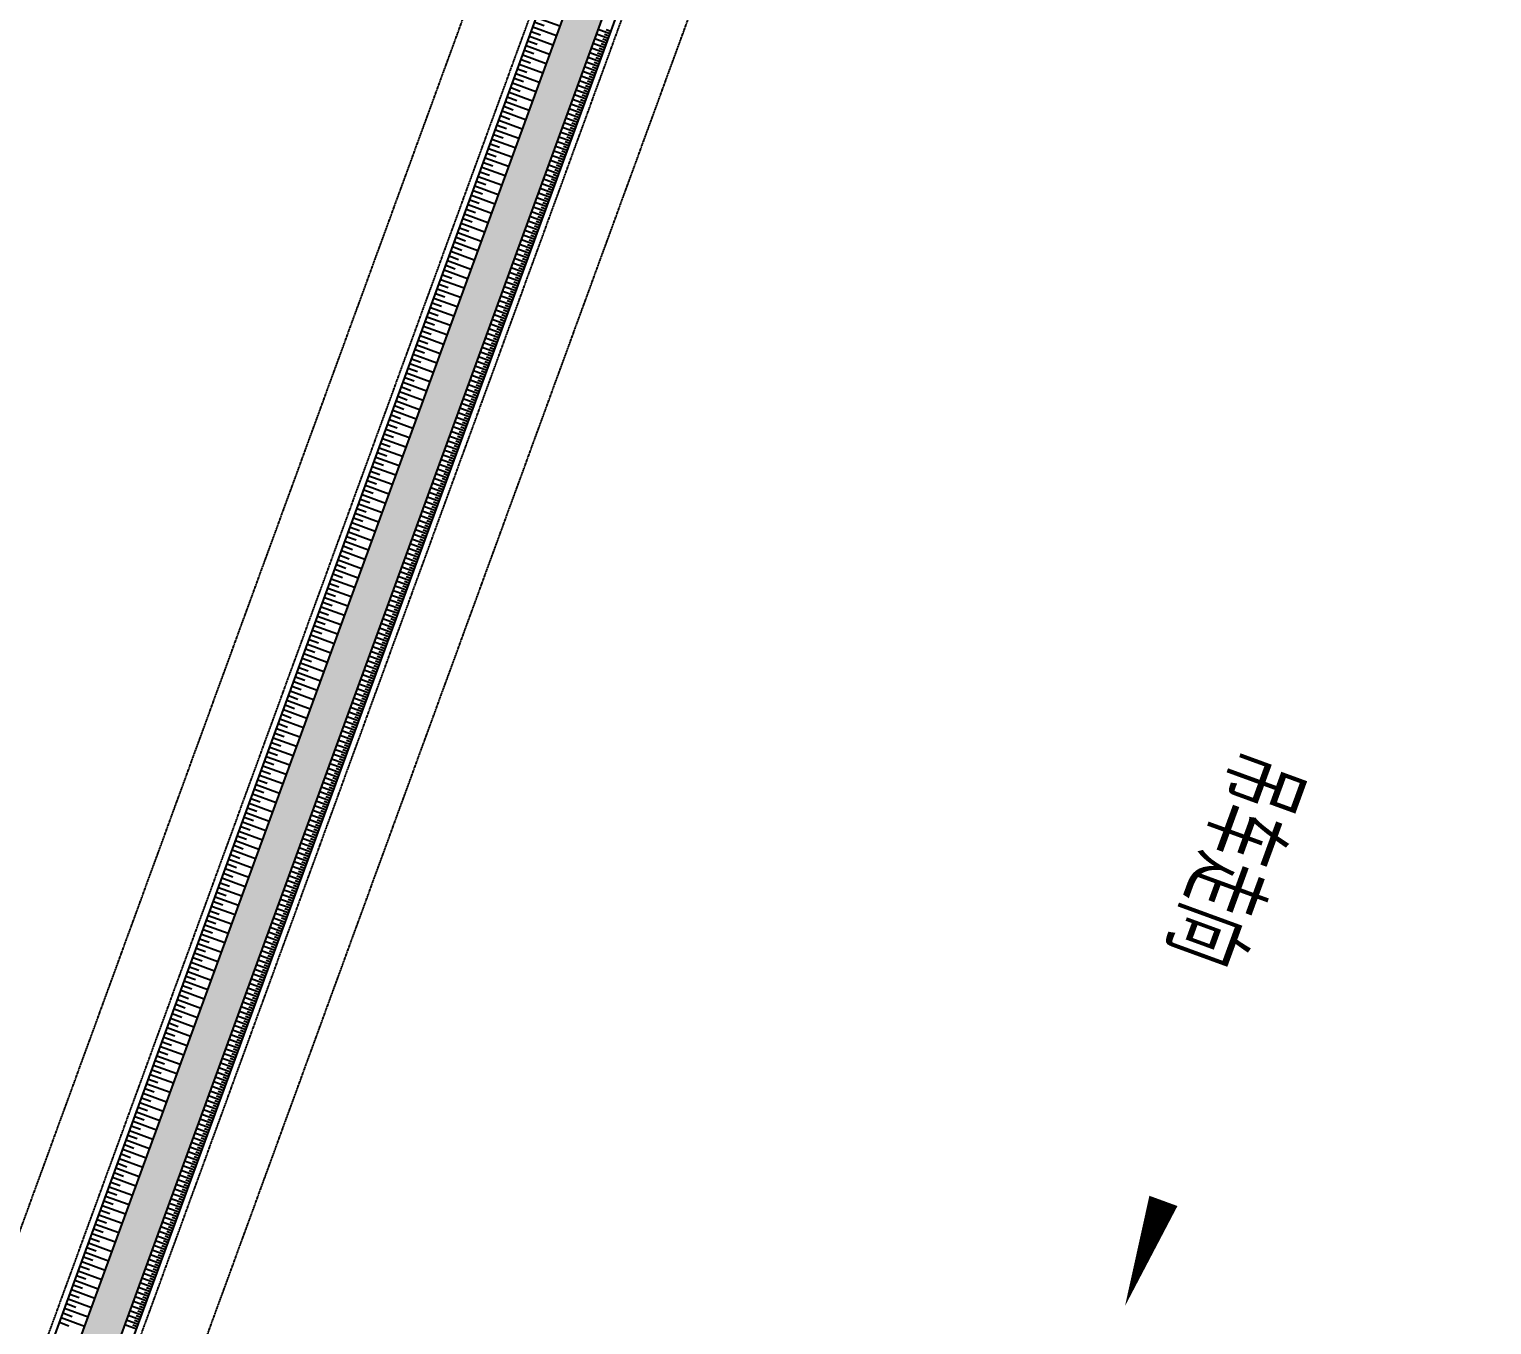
# Model space of a CAD drawing. Extents: x -111898 to 889894, y -2 to 1194865.
# Drawn here: x 677145 to 688891, y 961128 to 971536 of the extents above; entities that cross this region are included whole.
import ezdxf

# ---------------------------------------------------------------- set-up
doc = ezdxf.new("R2010")
doc.units = 0
doc.header["$LTSCALE"] = 10
doc.header["$MEASUREMENT"] = 0
doc.linetypes.add('10平面$0$DASH', pattern=[0.35, 0.25, -0.1])
doc.layers.get('Defpoints').update_dxf_attribs({"color": 210})
for name, color, linetype in [('0-WALL', 252, 'Continuous'), ('10平面$0$99平面图例外参$0$A-HATCH-2', 251, 'Continuous'), ('10平面$0$A-LIN-V', 9, 'Continuous'), ('10平面$0$AS-WALL', 40, 'Continuous'), ('10平面$0$PUB_HATCH', 8, 'Continuous'), ('WALL', 252, 'Continuous')]:
    doc.layers.add(name, color=color, linetype=linetype)
doc.styles.add('10平面$0$A-STANDARD', font='SIMPLEX', dxfattribs={"bigfont": 'GBCBIG'})

# ---------------------------------------------------------------- blocks, each defined once
blk = doc.blocks.new('10平面$0$99平面图例外参$0$$LinePat$填挖边坡')
at = {"color": 0}
for p, q in [((0, 0), (0, -1500)), ((300, 0), (300, -600))]:
    blk.add_line(p, q, dxfattribs=at)
at = {"layer": 'Defpoints', "color": 0}
blk.add_point((600, 0), dxfattribs=at)

msp = doc.modelspace()

# ---------------------------------------------------------------- hatches: boundary and pattern name
at = {"layer": '0-WALL'}
h = msp.add_hatch(dxfattribs=at)
h.set_pattern_fill('草坪或沼泽', color=8, scale=400, angle=-0.200257)
h.set_pattern_definition([(359.79974, (-824318.4, 704905.5), (1605.5824, 1594.398), [240, -48, 64, -48, 240, -960]), (359.79974, (-824398.3, 704953.8), (1605.5824, 1594.398), [160, -120, 240, -120, 160, -800]), (359.79974, (-823836, 705591.9), (1605.5824, 1594.398), [200, -80, 200, -1120]), (359.79974, (-824634.9, 705914.7), (1605.5824, 1594.398), [80, -160, 80, -1280]), (89.79974, (-824474.9, 705914.1), (-1594.398, 1605.5824), [144, -1456]), (89.79974, (-823998.3, 704952.4), (-1594.398, 1605.5824), [160, -1440]), (89.79974, (-823596, 705591), (-1594.398, 1605.5824), [160, -1440]), (44.79974, (-823790.3, 704935.7), (5.5922, 1599.9902), [160, -2102.7417]), (134.79974, (-824206.3, 704937.2), (-1599.9902, 5.5922), [160, -2102.7417]), (63.23469, (-823838.3, 704943.9), (5.5922, 1599.99023), [160, -3417.7088]), (75.7635, (-823918.27, 704952.15), (5.59221, 1599.99023), [160, -6436.969]), (75.7635, (-823516.03, 705590.75), (5.59221, 1599.99023), [128, -6468.969]), (75.7635, (-824442.9, 705914), (5.59221, 1599.99023), [112, -6484.969]), (103.835987, (-824078.27, 704952.7), (5.59221, 1599.99023), [160, -6436.969]), (103.835987, (-823676.03, 705591.3), (5.59221, 1599.99023), [128, -6468.969]), (103.835987, (-824506.9, 705914.2), (5.59221, 1599.99023), [112, -6484.969]), (116.364795, (-824158.3, 704945), (5.5922, 1599.99023), [160, -3417.7069])])
edge = h.paths.add_edge_path()
edge.add_line((741503.08, 933538.38), (741712.87, 934018.57))
edge.add_line((741712.87, 934018.57), (745060.96, 941812.89))
edge.add_line((745060.96, 941812.89), (766890.86, 1001849.76))
edge.add_line((766890.86, 1001849.76), (760346.98, 1016169.02))
edge.add_line((760346.98, 1016169.02), (737579.78, 1026362.54))
edge.add_line((737579.78, 1026362.54), (720756.11, 1037729.77))
edge.add_line((720756.11, 1037729.77), (653654.65, 1067773.01))
edge.add_line((653654.65, 1067773.01), (467795.25, 820503.81))
edge.add_line((467795.25, 820503.81), (468143.58, 820404.89))
edge.add_line((468143.58, 820404.89), (647181.92, 1058601.18))
edge.add_line((647181.92, 1058601.18), (648464.56, 1058132.56))
edge.add_line((648464.56, 1058132.56), (650350.23, 1063296.8))
edge.add_line((650350.23, 1063296.8), (720796.15, 1037558.69))
edge.add_line((720796.15, 1037558.69), (718909.6, 1032395.07))
edge.add_line((718909.6, 1032395.07), (725484.49, 1029992.9))
edge.add_line((725484.49, 1029992.9), (726513.26, 1032808.65))
edge.add_line((726513.26, 1032808.65), (729331.07, 1031779.14))
edge.add_line((729331.07, 1031779.14), (728302.36, 1028963.46))
edge.add_line((728302.36, 1028963.46), (747084.56, 1022101.19))
edge.add_line((747084.56, 1022101.19), (755217.14, 1018452.95))
edge.add_arc((743028.5, 1006160.87), 17310.64, -14.619994, 45.242091, ccw=False)
edge.add_line((759778.64, 1001791.54), (760685.99, 1001458.08))
edge.add_line((760685.99, 1001458.08), (765094.65, 999847.31))
edge.add_line((765094.65, 999847.31), (740941.69, 933744.02))
edge.add_line((740941.69, 933744.02), (741503.08, 933538.38))
at = {"layer": '10平面$0$PUB_HATCH'}
h = msp.add_hatch(dxfattribs=at)
h.set_pattern_fill('石膏板', color=256, scale=30, angle=-20.070289, style=0)
h.set_pattern_definition([(24.929711, (581260.3, 187846.72), (-44.707476, 96.183378), [24, -82.06602]), (114.929711, (581417.13, 187789.42), (-96.183378, -44.707476), [24, -82.06602])])
h.paths.add_polyline_path([(684604.71, 980316.67), (672263.68, 946538.94), (672545.46, 946435.99), (684886.49, 980213.71)])

# ---------------------------------------------------------------- linework, layer by layer
at = {"layer": '10平面$0$A-LIN-V', "color": 8}
for p, q in [((672075.82, 946607.58), (684348.22, 980197.45)), ((672639.38, 946401.67), (684980.42, 980179.4))]:
    msp.add_line(p, q, dxfattribs=at)
at = {"layer": '10平面$0$AS-WALL', "color": 8}
for p, q in [((684604.71, 980316.67), (672263.68, 946538.94)), ((672545.46, 946435.99), (684886.49, 980213.71))]:
    msp.add_line(p, q, dxfattribs=at)
at = {"layer": 'WALL', "color": 8, "linetype": '10平面$0$DASH'}
for p, q in [((670769.92, 944636), (701895.69, 1029828)), ((671239.56, 944464.41), (702365.32, 1029656.41)), ((671897.05, 944224.19), (703022.81, 1029416.19)), ((672366.69, 944052.6), (703492.45, 1029244.6))]:
    msp.add_line(p, q, dxfattribs=at)
at = {"layer": 'WALL', "color": 8}
msp.add_lwpolyline([(688313.34, 967759.19, 0, 0, 0), (685945.45, 961278.21, 0, 240, 0), (686254.31, 962123.56, 0, 0, 0)], format="xyseb", dxfattribs=at)

# ---------------------------------------------------------------- block references
at = {"layer": '10平面$0$99平面图例外参$0$A-HATCH-2', "color": 8}
for p, xscale, yscale, zscale, rotation in [((681218.35, 971630.9), -0.13333924430744, 0.1333333333333333, 0.1333333333333333, 69.92971143377525), ((681190.89, 971555.76), -0.13333924430744, 0.1333333333333333, 0.1333333333333333, 69.92971143377525), ((681795.64, 971462.57), -0.06666960571608341, 0.06666666666666667, 0.06666666666666667, 249.9297114354029), ((681809.36, 971500.14), -0.06666960571608341, 0.06666666666666667, 0.06666666666666667, 249.9297114354029), ((681135.98, 971405.47), -0.13333924430744, 0.1333333333333333, 0.1333333333333333, 69.92971143377525), ((681163.44, 971480.61), -0.13333924430744, 0.1333333333333333, 0.1333333333333333, 69.92971143377525), ((681740.72, 971312.28), -0.06666960571608341, 0.06666666666666667, 0.06666666666666667, 249.9297114354029), ((681754.45, 971349.85), -0.06666960571608341, 0.06666666666666667, 0.06666666666666667, 249.9297114354029), ((681768.18, 971387.42), -0.06666960571608341, 0.06666666666666667, 0.06666666666666667, 249.9297114354029), ((681781.91, 971424.99), -0.06666960571608341, 0.06666666666666667, 0.06666666666666667, 249.9297114354029), ((681108.53, 971330.32), -0.13333924430744, 0.1333333333333333, 0.1333333333333333, 69.92971143377525), ((681699.54, 971199.56), -0.06666960571608341, 0.06666666666666667, 0.06666666666666667, 249.9297114354029), ((681713.27, 971237.13), -0.06666960571608341, 0.06666666666666667, 0.06666666666666667, 249.9297114354029), ((681727, 971274.7), -0.06666960571608341, 0.06666666666666667, 0.06666666666666667, 249.9297114354029), ((681053.62, 971180.03), -0.13333924430744, 0.1333333333333333, 0.1333333333333333, 69.92971143377525), ((681081.07, 971255.18), -0.13333924430744, 0.1333333333333333, 0.1333333333333333, 69.92971143377525), ((681658.36, 971086.84), -0.06666960571608341, 0.06666666666666667, 0.06666666666666667, 249.9297114354029), ((681672.09, 971124.41), -0.06666960571608341, 0.06666666666666667, 0.06666666666666667, 249.9297114354029), ((681685.81, 971161.98), -0.06666960571608341, 0.06666666666666667, 0.06666666666666667, 249.9297114354029), ((681026.16, 971104.89), -0.13333924430744, 0.1333333333333333, 0.1333333333333333, 69.92971143377525), ((681617.18, 970974.12), -0.06666960571608341, 0.06666666666666667, 0.06666666666666667, 249.9297114354029), ((681630.9, 971011.69), -0.06666960571608341, 0.06666666666666667, 0.06666666666666667, 249.9297114354029), ((681644.63, 971049.27), -0.06666960571608341, 0.06666666666666667, 0.06666666666666667, 249.9297114354029), ((680971.25, 970954.6), -0.13333924430744, 0.1333333333333333, 0.1333333333333333, 69.92971143377525), ((680998.71, 971029.74), -0.13333924430744, 0.1333333333333333, 0.1333333333333333, 69.92971143377525), ((681575.99, 970861.4), -0.06666960571608341, 0.06666666666666667, 0.06666666666666667, 249.9297114354029), ((681589.72, 970898.98), -0.06666960571608341, 0.06666666666666667, 0.06666666666666667, 249.9297114354029), ((681603.45, 970936.55), -0.06666960571608341, 0.06666666666666667, 0.06666666666666667, 249.9297114354029), ((680916.34, 970804.31), -0.13333924430744, 0.1333333333333333, 0.1333333333333333, 69.92971143377525), ((680943.8, 970879.45), -0.13333924430744, 0.1333333333333333, 0.1333333333333333, 69.92971143377525), ((681534.81, 970748.69), -0.06666960571608341, 0.06666666666666667, 0.06666666666666667, 249.9297114354029), ((681548.54, 970786.26), -0.06666960571608341, 0.06666666666666667, 0.06666666666666667, 249.9297114354029), ((681562.27, 970823.83), -0.06666960571608341, 0.06666666666666667, 0.06666666666666667, 249.9297114354029), ((680888.89, 970729.16), -0.13333924430744, 0.1333333333333333, 0.1333333333333333, 69.92971143377525), ((681493.63, 970635.97), -0.06666960571608341, 0.06666666666666667, 0.06666666666666667, 249.9297114354029), ((681507.36, 970673.54), -0.06666960571608341, 0.06666666666666667, 0.06666666666666667, 249.9297114354029), ((681521.08, 970711.11), -0.06666960571608341, 0.06666666666666667, 0.06666666666666667, 249.9297114354029), ((680833.98, 970578.87), -0.13333924430744, 0.1333333333333333, 0.1333333333333333, 69.92971143377525), ((680861.43, 970654.02), -0.13333924430744, 0.1333333333333333, 0.1333333333333333, 69.92971143377525), ((681452.45, 970523.25), -0.06666960571608341, 0.06666666666666667, 0.06666666666666667, 249.9297114354029), ((681466.17, 970560.82), -0.06666960571608341, 0.06666666666666667, 0.06666666666666667, 249.9297114354029), ((681479.9, 970598.4), -0.06666960571608341, 0.06666666666666667, 0.06666666666666667, 249.9297114354029), ((680806.52, 970503.73), -0.13333924430744, 0.1333333333333333, 0.1333333333333333, 69.92971143377525), ((681397.54, 970372.96), -0.06666960571608341, 0.06666666666666667, 0.06666666666666667, 249.9297114354029), ((681411.26, 970410.53), -0.06666960571608341, 0.06666666666666667, 0.06666666666666667, 249.9297114354029), ((681424.99, 970448.11), -0.06666960571608341, 0.06666666666666667, 0.06666666666666667, 249.9297114354029), ((681438.72, 970485.68), -0.06666960571608341, 0.06666666666666667, 0.06666666666666667, 249.9297114354029), ((680751.61, 970353.44), -0.13333924430744, 0.1333333333333333, 0.1333333333333333, 69.92971143377525), ((680779.07, 970428.58), -0.13333924430744, 0.1333333333333333, 0.1333333333333333, 69.92971143377525), ((681356.35, 970260.24), -0.06666960571608341, 0.06666666666666667, 0.06666666666666667, 249.9297114354029), ((681370.08, 970297.82), -0.06666960571608341, 0.06666666666666667, 0.06666666666666667, 249.9297114354029), ((681383.81, 970335.39), -0.06666960571608341, 0.06666666666666667, 0.06666666666666667, 249.9297114354029), ((680724.16, 970278.29), -0.13333924430744, 0.1333333333333333, 0.1333333333333333, 69.92971143377525), ((681315.17, 970147.53), -0.06666960571608341, 0.06666666666666667, 0.06666666666666667, 249.9297114354029), ((681328.9, 970185.1), -0.06666960571608341, 0.06666666666666667, 0.06666666666666667, 249.9297114354029), ((681342.63, 970222.67), -0.06666960571608341, 0.06666666666666667, 0.06666666666666667, 249.9297114354029), ((680669.25, 970128), -0.13333924430744, 0.1333333333333333, 0.1333333333333333, 69.92971143377525), ((680696.7, 970203.15), -0.13333924430744, 0.1333333333333333, 0.1333333333333333, 69.92971143377525), ((681273.99, 970034.81), -0.06666960571608341, 0.06666666666666667, 0.06666666666666667, 249.9297114354029), ((681287.72, 970072.38), -0.06666960571608341, 0.06666666666666667, 0.06666666666666667, 249.9297114354029), ((681301.44, 970109.95), -0.06666960571608341, 0.06666666666666667, 0.06666666666666667, 249.9297114354029), ((680614.34, 969977.71), -0.13333924430744, 0.1333333333333333, 0.1333333333333333, 69.92971143377525), ((680641.79, 970052.86), -0.13333924430744, 0.1333333333333333, 0.1333333333333333, 69.92971143377525), ((681232.81, 969922.09), -0.06666960571608341, 0.06666666666666667, 0.06666666666666667, 249.9297114354029), ((681246.53, 969959.66), -0.06666960571608341, 0.06666666666666667, 0.06666666666666667, 249.9297114354029), ((681260.26, 969997.24), -0.06666960571608341, 0.06666666666666667, 0.06666666666666667, 249.9297114354029), ((680586.88, 969902.56), -0.13333924430744, 0.1333333333333333, 0.1333333333333333, 69.92971143377525), ((681191.62, 969809.37), -0.06666960571608341, 0.06666666666666667, 0.06666666666666667, 249.9297114354029), ((681205.35, 969846.95), -0.06666960571608341, 0.06666666666666667, 0.06666666666666667, 249.9297114354029), ((681219.08, 969884.52), -0.06666960571608341, 0.06666666666666667, 0.06666666666666667, 249.9297114354029), ((680531.97, 969752.27), -0.13333924430744, 0.1333333333333333, 0.1333333333333333, 69.92971143377525), ((680559.43, 969827.42), -0.13333924430744, 0.1333333333333333, 0.1333333333333333, 69.92971143377525), ((681150.44, 969696.66), -0.06666960571608341, 0.06666666666666667, 0.06666666666666667, 249.9297114354029), ((681164.17, 969734.23), -0.06666960571608341, 0.06666666666666667, 0.06666666666666667, 249.9297114354029), ((681177.9, 969771.8), -0.06666960571608341, 0.06666666666666667, 0.06666666666666667, 249.9297114354029), ((680504.52, 969677.13), -0.13333924430744, 0.1333333333333333, 0.1333333333333333, 69.92971143377525), ((681109.26, 969583.94), -0.06666960571608341, 0.06666666666666667, 0.06666666666666667, 249.9297114354029), ((681122.99, 969621.51), -0.06666960571608341, 0.06666666666666667, 0.06666666666666667, 249.9297114354029), ((681136.71, 969659.08), -0.06666960571608341, 0.06666666666666667, 0.06666666666666667, 249.9297114354029), ((680449.61, 969526.84), -0.13333924430744, 0.1333333333333333, 0.1333333333333333, 69.92971143377525), ((680477.06, 969601.98), -0.13333924430744, 0.1333333333333333, 0.1333333333333333, 69.92971143377525), ((681054.35, 969433.65), -0.06666960571608341, 0.06666666666666667, 0.06666666666666667, 249.9297114354029), ((681068.08, 969471.22), -0.06666960571608341, 0.06666666666666667, 0.06666666666666667, 249.9297114354029), ((681081.8, 969508.79), -0.06666960571608341, 0.06666666666666667, 0.06666666666666667, 249.9297114354029), ((681095.53, 969546.37), -0.06666960571608341, 0.06666666666666667, 0.06666666666666667, 249.9297114354029), ((680422.15, 969451.69), -0.13333924430744, 0.1333333333333333, 0.1333333333333333, 69.92971143377525), ((681013.17, 969320.93), -0.06666960571608341, 0.06666666666666667, 0.06666666666666667, 249.9297114354029), ((681026.89, 969358.5), -0.06666960571608341, 0.06666666666666667, 0.06666666666666667, 249.9297114354029), ((681040.62, 969396.08), -0.06666960571608341, 0.06666666666666667, 0.06666666666666667, 249.9297114354029), ((680367.24, 969301.4), -0.13333924430744, 0.1333333333333333, 0.1333333333333333, 69.92971143377525), ((680394.7, 969376.55), -0.13333924430744, 0.1333333333333333, 0.1333333333333333, 69.92971143377525), ((680971.98, 969208.21), -0.06666960571608341, 0.06666666666666667, 0.06666666666666667, 249.9297114354029), ((680985.71, 969245.78), -0.06666960571608341, 0.06666666666666667, 0.06666666666666667, 249.9297114354029), ((680999.44, 969283.36), -0.06666960571608341, 0.06666666666666667, 0.06666666666666667, 249.9297114354029), ((680339.79, 969226.26), -0.13333924430744, 0.1333333333333333, 0.1333333333333333, 69.92971143377525), ((680930.8, 969095.49), -0.06666960571608341, 0.06666666666666667, 0.06666666666666667, 249.9297114354029), ((680944.53, 969133.07), -0.06666960571608341, 0.06666666666666667, 0.06666666666666667, 249.9297114354029), ((680958.26, 969170.64), -0.06666960571608341, 0.06666666666666667, 0.06666666666666667, 249.9297114354029), ((680284.88, 969075.97), -0.13333924430744, 0.1333333333333333, 0.1333333333333333, 69.92971143377525), ((680312.33, 969151.11), -0.13333924430744, 0.1333333333333333, 0.1333333333333333, 69.92971143377525), ((680889.62, 968982.78), -0.06666960571608341, 0.06666666666666667, 0.06666666666666667, 249.9297114354029), ((680903.35, 969020.35), -0.06666960571608341, 0.06666666666666667, 0.06666666666666667, 249.9297114354029), ((680917.07, 969057.92), -0.06666960571608341, 0.06666666666666667, 0.06666666666666667, 249.9297114354029), ((680229.97, 968925.68), -0.13333924430744, 0.1333333333333333, 0.1333333333333333, 69.92971143377525), ((680257.42, 969000.82), -0.13333924430744, 0.1333333333333333, 0.1333333333333333, 69.92971143377525), ((680848.44, 968870.06), -0.06666960571608341, 0.06666666666666667, 0.06666666666666667, 249.9297114354029), ((680862.16, 968907.63), -0.06666960571608341, 0.06666666666666667, 0.06666666666666667, 249.9297114354029), ((680875.89, 968945.2), -0.06666960571608341, 0.06666666666666667, 0.06666666666666667, 249.9297114354029), ((680202.51, 968850.53), -0.13333924430744, 0.1333333333333333, 0.1333333333333333, 69.92971143377525), ((680807.25, 968757.34), -0.06666960571608341, 0.06666666666666667, 0.06666666666666667, 249.9297114354029), ((680820.98, 968794.91), -0.06666960571608341, 0.06666666666666667, 0.06666666666666667, 249.9297114354029), ((680834.71, 968832.49), -0.06666960571608341, 0.06666666666666667, 0.06666666666666667, 249.9297114354029), ((680147.6, 968700.24), -0.13333924430744, 0.1333333333333333, 0.1333333333333333, 69.92971143377525), ((680175.06, 968775.39), -0.13333924430744, 0.1333333333333333, 0.1333333333333333, 69.92971143377525), ((680766.07, 968644.62), -0.06666960571608341, 0.06666666666666667, 0.06666666666666667, 249.9297114354029), ((680779.8, 968682.2), -0.06666960571608341, 0.06666666666666667, 0.06666666666666667, 249.9297114354029), ((680793.53, 968719.77), -0.06666960571608341, 0.06666666666666667, 0.06666666666666667, 249.9297114354029), ((680120.15, 968625.1), -0.13333924430744, 0.1333333333333333, 0.1333333333333333, 69.92971143377525), ((680711.16, 968494.33), -0.06666960571608341, 0.06666666666666667, 0.06666666666666667, 249.9297114354029), ((680724.89, 968531.91), -0.06666960571608341, 0.06666666666666667, 0.06666666666666667, 249.9297114354029), ((680738.62, 968569.48), -0.06666960571608341, 0.06666666666666667, 0.06666666666666667, 249.9297114354029), ((680752.34, 968607.05), -0.06666960571608341, 0.06666666666666667, 0.06666666666666667, 249.9297114354029), ((680065.24, 968474.81), -0.13333924430744, 0.1333333333333333, 0.1333333333333333, 69.92971143377525), ((680092.69, 968549.95), -0.13333924430744, 0.1333333333333333, 0.1333333333333333, 69.92971143377525), ((680669.98, 968381.62), -0.06666960571608341, 0.06666666666666667, 0.06666666666666667, 249.9297114354029), ((680683.71, 968419.19), -0.06666960571608341, 0.06666666666666667, 0.06666666666666667, 249.9297114354029), ((680697.43, 968456.76), -0.06666960571608341, 0.06666666666666667, 0.06666666666666667, 249.9297114354029), ((680037.78, 968399.66), -0.13333924430744, 0.1333333333333333, 0.1333333333333333, 69.92971143377525), ((680628.8, 968268.9), -0.06666960571608341, 0.06666666666666667, 0.06666666666666667, 249.9297114354029), ((680642.52, 968306.47), -0.06666960571608341, 0.06666666666666667, 0.06666666666666667, 249.9297114354029), ((680656.25, 968344.04), -0.06666960571608341, 0.06666666666666667, 0.06666666666666667, 249.9297114354029), ((679982.87, 968249.37), -0.13333924430744, 0.1333333333333333, 0.1333333333333333, 69.92971143377525), ((680010.33, 968324.52), -0.13333924430744, 0.1333333333333333, 0.1333333333333333, 69.92971143377525), ((680587.61, 968156.18), -0.06666960571608341, 0.06666666666666667, 0.06666666666666667, 249.9297114354029), ((680601.34, 968193.75), -0.06666960571608341, 0.06666666666666667, 0.06666666666666667, 249.9297114354029), ((680615.07, 968231.33), -0.06666960571608341, 0.06666666666666667, 0.06666666666666667, 249.9297114354029), ((679927.96, 968099.08), -0.13333924430744, 0.1333333333333333, 0.1333333333333333, 69.92971143377525), ((679955.41, 968174.23), -0.13333924430744, 0.1333333333333333, 0.1333333333333333, 69.92971143377525), ((680546.43, 968043.46), -0.06666960571608341, 0.06666666666666667, 0.06666666666666667, 249.9297114354029), ((680560.16, 968081.04), -0.06666960571608341, 0.06666666666666667, 0.06666666666666667, 249.9297114354029), ((680573.89, 968118.61), -0.06666960571608341, 0.06666666666666667, 0.06666666666666667, 249.9297114354029), ((679900.5, 968023.94), -0.13333924430744, 0.1333333333333333, 0.1333333333333333, 69.92971143377525), ((680505.25, 967930.75), -0.06666960571608341, 0.06666666666666667, 0.06666666666666667, 249.9297114354029), ((680518.98, 967968.32), -0.06666960571608341, 0.06666666666666667, 0.06666666666666667, 249.9297114354029), ((680532.7, 968005.89), -0.06666960571608341, 0.06666666666666667, 0.06666666666666667, 249.9297114354029), ((679845.59, 967873.65), -0.13333924430744, 0.1333333333333333, 0.1333333333333333, 69.92971143377525), ((679873.05, 967948.79), -0.13333924430744, 0.1333333333333333, 0.1333333333333333, 69.92971143377525), ((680464.07, 967818.03), -0.06666960571608341, 0.06666666666666667, 0.06666666666666667, 249.9297114354029), ((680477.79, 967855.6), -0.06666960571608341, 0.06666666666666667, 0.06666666666666667, 249.9297114354029), ((680491.52, 967893.17), -0.06666960571608341, 0.06666666666666667, 0.06666666666666667, 249.9297114354029), ((679818.14, 967798.5), -0.13333924430744, 0.1333333333333333, 0.1333333333333333, 69.92971143377525), ((680422.88, 967705.31), -0.06666960571608341, 0.06666666666666667, 0.06666666666666667, 249.9297114354029), ((680436.61, 967742.88), -0.06666960571608341, 0.06666666666666667, 0.06666666666666667, 249.9297114354029), ((680450.34, 967780.46), -0.06666960571608341, 0.06666666666666667, 0.06666666666666667, 249.9297114354029), ((679763.23, 967648.21), -0.13333924430744, 0.1333333333333333, 0.1333333333333333, 69.92971143377525), ((679790.68, 967723.36), -0.13333924430744, 0.1333333333333333, 0.1333333333333333, 69.92971143377525), ((680367.97, 967555.02), -0.06666960571608341, 0.06666666666666667, 0.06666666666666667, 249.9297114354029), ((680381.7, 967592.59), -0.06666960571608341, 0.06666666666666667, 0.06666666666666667, 249.9297114354029), ((680395.43, 967630.17), -0.06666960571608341, 0.06666666666666667, 0.06666666666666667, 249.9297114354029), ((680409.16, 967667.74), -0.06666960571608341, 0.06666666666666667, 0.06666666666666667, 249.9297114354029), ((679735.77, 967573.07), -0.13333924430744, 0.1333333333333333, 0.1333333333333333, 69.92971143377525), ((680326.79, 967442.3), -0.06666960571608341, 0.06666666666666667, 0.06666666666666667, 249.9297114354029), ((680340.52, 967479.88), -0.06666960571608341, 0.06666666666666667, 0.06666666666666667, 249.9297114354029), ((680354.25, 967517.45), -0.06666960571608341, 0.06666666666666667, 0.06666666666666667, 249.9297114354029), ((679680.86, 967422.78), -0.13333924430744, 0.1333333333333333, 0.1333333333333333, 69.92971143377525), ((679708.32, 967497.92), -0.13333924430744, 0.1333333333333333, 0.1333333333333333, 69.92971143377525), ((680285.61, 967329.58), -0.06666960571608341, 0.06666666666666667, 0.06666666666666667, 249.9297114354029), ((680299.34, 967367.16), -0.06666960571608341, 0.06666666666666667, 0.06666666666666667, 249.9297114354029), ((680313.06, 967404.73), -0.06666960571608341, 0.06666666666666667, 0.06666666666666667, 249.9297114354029), ((679625.95, 967272.49), -0.13333924430744, 0.1333333333333333, 0.1333333333333333, 69.92971143377525), ((679653.41, 967347.63), -0.13333924430744, 0.1333333333333333, 0.1333333333333333, 69.92971143377525), ((680244.43, 967216.87), -0.06666960571608341, 0.06666666666666667, 0.06666666666666667, 249.9297114354029), ((680258.15, 967254.44), -0.06666960571608341, 0.06666666666666667, 0.06666666666666667, 249.9297114354029), ((680271.88, 967292.01), -0.06666960571608341, 0.06666666666666667, 0.06666666666666667, 249.9297114354029), ((679598.5, 967197.34), -0.13333924430744, 0.1333333333333333, 0.1333333333333333, 69.92971143377525), ((680203.24, 967104.15), -0.06666960571608341, 0.06666666666666667, 0.06666666666666667, 249.9297114354029), ((680216.97, 967141.72), -0.06666960571608341, 0.06666666666666667, 0.06666666666666667, 249.9297114354029), ((680230.7, 967179.29), -0.06666960571608341, 0.06666666666666667, 0.06666666666666667, 249.9297114354029), ((679543.59, 967047.05), -0.13333924430744, 0.1333333333333333, 0.1333333333333333, 69.92971143377525), ((679571.04, 967122.2), -0.13333924430744, 0.1333333333333333, 0.1333333333333333, 69.92971143377525), ((680162.06, 966991.43), -0.06666960571608341, 0.06666666666666667, 0.06666666666666667, 249.9297114354029), ((680175.79, 967029), -0.06666960571608341, 0.06666666666666667, 0.06666666666666667, 249.9297114354029), ((680189.52, 967066.58), -0.06666960571608341, 0.06666666666666667, 0.06666666666666667, 249.9297114354029), ((679516.13, 966971.91), -0.13333924430744, 0.1333333333333333, 0.1333333333333333, 69.92971143377525), ((680120.88, 966878.71), -0.06666960571608341, 0.06666666666666667, 0.06666666666666667, 249.9297114354029), ((680134.61, 966916.29), -0.06666960571608341, 0.06666666666666667, 0.06666666666666667, 249.9297114354029), ((680148.33, 966953.86), -0.06666960571608341, 0.06666666666666667, 0.06666666666666667, 249.9297114354029), ((679461.22, 966821.62), -0.13333924430744, 0.1333333333333333, 0.1333333333333333, 69.92971143377525), ((679488.68, 966896.76), -0.13333924430744, 0.1333333333333333, 0.1333333333333333, 69.92971143377525), ((680079.7, 966766), -0.06666960571608341, 0.06666666666666667, 0.06666666666666667, 249.9297114354029), ((680093.42, 966803.57), -0.06666960571608341, 0.06666666666666667, 0.06666666666666667, 249.9297114354029), ((680107.15, 966841.14), -0.06666960571608341, 0.06666666666666667, 0.06666666666666667, 249.9297114354029), ((679433.77, 966746.47), -0.13333924430744, 0.1333333333333333, 0.1333333333333333, 69.92971143377525), ((680024.79, 966615.71), -0.06666960571608341, 0.06666666666666667, 0.06666666666666667, 249.9297114354029), ((680038.51, 966653.28), -0.06666960571608341, 0.06666666666666667, 0.06666666666666667, 249.9297114354029), ((680052.24, 966690.85), -0.06666960571608341, 0.06666666666666667, 0.06666666666666667, 249.9297114354029), ((680065.97, 966728.42), -0.06666960571608341, 0.06666666666666667, 0.06666666666666667, 249.9297114354029), ((679378.86, 966596.18), -0.13333924430744, 0.1333333333333333, 0.1333333333333333, 69.92971143377525), ((679406.31, 966671.32), -0.13333924430744, 0.1333333333333333, 0.1333333333333333, 69.92971143377525), ((679983.6, 966502.99), -0.06666960571608341, 0.06666666666666667, 0.06666666666666667, 249.9297114354029), ((679997.33, 966540.56), -0.06666960571608341, 0.06666666666666667, 0.06666666666666667, 249.9297114354029), ((680011.06, 966578.13), -0.06666960571608341, 0.06666666666666667, 0.06666666666666667, 249.9297114354029), ((679351.4, 966521.03), -0.13333924430744, 0.1333333333333333, 0.1333333333333333, 69.92971143377525), ((679942.42, 966390.27), -0.06666960571608341, 0.06666666666666667, 0.06666666666666667, 249.9297114354029), ((679956.15, 966427.84), -0.06666960571608341, 0.06666666666666667, 0.06666666666666667, 249.9297114354029), ((679969.88, 966465.42), -0.06666960571608341, 0.06666666666666667, 0.06666666666666667, 249.9297114354029), ((679296.49, 966370.74), -0.13333924430744, 0.1333333333333333, 0.1333333333333333, 69.92971143377525), ((679323.95, 966445.89), -0.13333924430744, 0.1333333333333333, 0.1333333333333333, 69.92971143377525), ((679901.24, 966277.55), -0.06666960571608341, 0.06666666666666667, 0.06666666666666667, 249.9297114354029), ((679914.97, 966315.13), -0.06666960571608341, 0.06666666666666667, 0.06666666666666667, 249.9297114354029), ((679928.69, 966352.7), -0.06666960571608341, 0.06666666666666667, 0.06666666666666667, 249.9297114354029), ((679241.58, 966220.45), -0.13333924430744, 0.1333333333333333, 0.1333333333333333, 69.92971143377525), ((679269.04, 966295.6), -0.13333924430744, 0.1333333333333333, 0.1333333333333333, 69.92971143377525), ((679860.06, 966164.84), -0.06666960571608341, 0.06666666666666667, 0.06666666666666667, 249.9297114354029), ((679873.78, 966202.41), -0.06666960571608341, 0.06666666666666667, 0.06666666666666667, 249.9297114354029), ((679887.51, 966239.98), -0.06666960571608341, 0.06666666666666667, 0.06666666666666667, 249.9297114354029), ((679214.13, 966145.31), -0.13333924430744, 0.1333333333333333, 0.1333333333333333, 69.92971143377525), ((679818.87, 966052.12), -0.06666960571608341, 0.06666666666666667, 0.06666666666666667, 249.9297114354029), ((679832.6, 966089.69), -0.06666960571608341, 0.06666666666666667, 0.06666666666666667, 249.9297114354029), ((679846.33, 966127.26), -0.06666960571608341, 0.06666666666666667, 0.06666666666666667, 249.9297114354029), ((679159.22, 965995.02), -0.13333924430744, 0.1333333333333333, 0.1333333333333333, 69.92971143377525), ((679186.67, 966070.16), -0.13333924430744, 0.1333333333333333, 0.1333333333333333, 69.92971143377525), ((679777.69, 965939.4), -0.06666960571608341, 0.06666666666666667, 0.06666666666666667, 249.9297114354029), ((679791.42, 965976.97), -0.06666960571608341, 0.06666666666666667, 0.06666666666666667, 249.9297114354029), ((679805.15, 966014.55), -0.06666960571608341, 0.06666666666666667, 0.06666666666666667, 249.9297114354029), ((679131.76, 965919.87), -0.13333924430744, 0.1333333333333333, 0.1333333333333333, 69.92971143377525), ((679736.51, 965826.68), -0.06666960571608341, 0.06666666666666667, 0.06666666666666667, 249.9297114354029), ((679750.24, 965864.26), -0.06666960571608341, 0.06666666666666667, 0.06666666666666667, 249.9297114354029), ((679763.96, 965901.83), -0.06666960571608341, 0.06666666666666667, 0.06666666666666667, 249.9297114354029), ((679076.85, 965769.58), -0.13333924430744, 0.1333333333333333, 0.1333333333333333, 69.92971143377525), ((679104.31, 965844.73), -0.13333924430744, 0.1333333333333333, 0.1333333333333333, 69.92971143377525), ((679681.6, 965676.39), -0.06666960571608341, 0.06666666666666667, 0.06666666666666667, 249.9297114354029), ((679695.33, 965713.97), -0.06666960571608341, 0.06666666666666667, 0.06666666666666667, 249.9297114354029), ((679709.05, 965751.54), -0.06666960571608341, 0.06666666666666667, 0.06666666666666667, 249.9297114354029), ((679722.78, 965789.11), -0.06666960571608341, 0.06666666666666667, 0.06666666666666667, 249.9297114354029), ((679049.4, 965694.44), -0.13333924430744, 0.1333333333333333, 0.1333333333333333, 69.92971143377525), ((679640.42, 965563.68), -0.06666960571608341, 0.06666666666666667, 0.06666666666666667, 249.9297114354029), ((679654.14, 965601.25), -0.06666960571608341, 0.06666666666666667, 0.06666666666666667, 249.9297114354029), ((679667.87, 965638.82), -0.06666960571608341, 0.06666666666666667, 0.06666666666666667, 249.9297114354029), ((678994.49, 965544.15), -0.13333924430744, 0.1333333333333333, 0.1333333333333333, 69.92971143377525), ((679021.94, 965619.29), -0.13333924430744, 0.1333333333333333, 0.1333333333333333, 69.92971143377525), ((679599.23, 965450.96), -0.06666960571608341, 0.06666666666666667, 0.06666666666666667, 249.9297114354029), ((679612.96, 965488.53), -0.06666960571608341, 0.06666666666666667, 0.06666666666666667, 249.9297114354029), ((679626.69, 965526.1), -0.06666960571608341, 0.06666666666666667, 0.06666666666666667, 249.9297114354029), ((678939.58, 965393.86), -0.13333924430744, 0.1333333333333333, 0.1333333333333333, 69.92971143377525), ((678967.03, 965469), -0.13333924430744, 0.1333333333333333, 0.1333333333333333, 69.92971143377525), ((679558.05, 965338.24), -0.06666960571608341, 0.06666666666666667, 0.06666666666666667, 249.9297114354029), ((679571.78, 965375.81), -0.06666960571608341, 0.06666666666666667, 0.06666666666666667, 249.9297114354029), ((679585.51, 965413.38), -0.06666960571608341, 0.06666666666666667, 0.06666666666666667, 249.9297114354029), ((678912.12, 965318.71), -0.13333924430744, 0.1333333333333333, 0.1333333333333333, 69.92971143377525), ((679516.87, 965225.52), -0.06666960571608341, 0.06666666666666667, 0.06666666666666667, 249.9297114354029), ((679530.6, 965263.09), -0.06666960571608341, 0.06666666666666667, 0.06666666666666667, 249.9297114354029), ((679544.32, 965300.67), -0.06666960571608341, 0.06666666666666667, 0.06666666666666667, 249.9297114354029), ((678857.21, 965168.42), -0.13333924430744, 0.1333333333333333, 0.1333333333333333, 69.92971143377525), ((678884.67, 965243.57), -0.13333924430744, 0.1333333333333333, 0.1333333333333333, 69.92971143377525), ((679475.69, 965112.8), -0.06666960571608341, 0.06666666666666667, 0.06666666666666667, 249.9297114354029), ((679489.41, 965150.38), -0.06666960571608341, 0.06666666666666667, 0.06666666666666667, 249.9297114354029), ((679503.14, 965187.95), -0.06666960571608341, 0.06666666666666667, 0.06666666666666667, 249.9297114354029), ((678829.76, 965093.28), -0.13333924430744, 0.1333333333333333, 0.1333333333333333, 69.92971143377525), ((679434.5, 965000.09), -0.06666960571608341, 0.06666666666666667, 0.06666666666666667, 249.9297114354029), ((679448.23, 965037.66), -0.06666960571608341, 0.06666666666666667, 0.06666666666666667, 249.9297114354029), ((679461.96, 965075.23), -0.06666960571608341, 0.06666666666666667, 0.06666666666666667, 249.9297114354029), ((678774.85, 964942.99), -0.13333924430744, 0.1333333333333333, 0.1333333333333333, 69.92971143377525), ((678802.3, 965018.13), -0.13333924430744, 0.1333333333333333, 0.1333333333333333, 69.92971143377525), ((679393.32, 964887.37), -0.06666960571608341, 0.06666666666666667, 0.06666666666666667, 249.9297114354029), ((679407.05, 964924.94), -0.06666960571608341, 0.06666666666666667, 0.06666666666666667, 249.9297114354029), ((679420.78, 964962.51), -0.06666960571608341, 0.06666666666666667, 0.06666666666666667, 249.9297114354029), ((678747.39, 964867.84), -0.13333924430744, 0.1333333333333333, 0.1333333333333333, 69.92971143377525), ((679338.41, 964737.08), -0.06666960571608341, 0.06666666666666667, 0.06666666666666667, 249.9297114354029), ((679352.14, 964774.65), -0.06666960571608341, 0.06666666666666667, 0.06666666666666667, 249.9297114354029), ((679365.87, 964812.22), -0.06666960571608341, 0.06666666666666667, 0.06666666666666667, 249.9297114354029), ((679379.59, 964849.8), -0.06666960571608341, 0.06666666666666667, 0.06666666666666667, 249.9297114354029), ((678692.48, 964717.55), -0.13333924430744, 0.1333333333333333, 0.1333333333333333, 69.92971143377525), ((678719.94, 964792.7), -0.13333924430744, 0.1333333333333333, 0.1333333333333333, 69.92971143377525), ((679297.23, 964624.36), -0.06666960571608341, 0.06666666666666667, 0.06666666666666667, 249.9297114354029), ((679310.96, 964661.93), -0.06666960571608341, 0.06666666666666667, 0.06666666666666667, 249.9297114354029), ((679324.68, 964699.51), -0.06666960571608341, 0.06666666666666667, 0.06666666666666667, 249.9297114354029), ((678665.03, 964642.41), -0.13333924430744, 0.1333333333333333, 0.1333333333333333, 69.92971143377525), ((679256.05, 964511.64), -0.06666960571608341, 0.06666666666666667, 0.06666666666666667, 249.9297114354029), ((679269.77, 964549.22), -0.06666960571608341, 0.06666666666666667, 0.06666666666666667, 249.9297114354029), ((679283.5, 964586.79), -0.06666960571608341, 0.06666666666666667, 0.06666666666666667, 249.9297114354029), ((678610.12, 964492.12), -0.13333924430744, 0.1333333333333333, 0.1333333333333333, 69.92971143377525), ((678637.57, 964567.26), -0.13333924430744, 0.1333333333333333, 0.1333333333333333, 69.92971143377525), ((679214.86, 964398.93), -0.06666960571608341, 0.06666666666666667, 0.06666666666666667, 249.9297114354029), ((679228.59, 964436.5), -0.06666960571608341, 0.06666666666666667, 0.06666666666666667, 249.9297114354029), ((679242.32, 964474.07), -0.06666960571608341, 0.06666666666666667, 0.06666666666666667, 249.9297114354029), ((678555.21, 964341.83), -0.13333924430744, 0.1333333333333333, 0.1333333333333333, 69.92971143377525), ((678582.66, 964416.97), -0.13333924430744, 0.1333333333333333, 0.1333333333333333, 69.92971143377525), ((679173.68, 964286.21), -0.06666960571608341, 0.06666666666666667, 0.06666666666666667, 249.9297114354029), ((679187.41, 964323.78), -0.06666960571608341, 0.06666666666666667, 0.06666666666666667, 249.9297114354029), ((679201.14, 964361.35), -0.06666960571608341, 0.06666666666666667, 0.06666666666666667, 249.9297114354029), ((678527.75, 964266.68), -0.13333924430744, 0.1333333333333333, 0.1333333333333333, 69.92971143377525), ((679132.5, 964173.49), -0.06666960571608341, 0.06666666666666667, 0.06666666666666667, 249.9297114354029), ((679146.23, 964211.06), -0.06666960571608341, 0.06666666666666667, 0.06666666666666667, 249.9297114354029), ((679159.95, 964248.64), -0.06666960571608341, 0.06666666666666667, 0.06666666666666667, 249.9297114354029), ((678472.84, 964116.39), -0.13333924430744, 0.1333333333333333, 0.1333333333333333, 69.92971143377525), ((678500.3, 964191.54), -0.13333924430744, 0.1333333333333333, 0.1333333333333333, 69.92971143377525), ((679091.32, 964060.77), -0.06666960571608341, 0.06666666666666667, 0.06666666666666667, 249.9297114354029), ((679105.04, 964098.35), -0.06666960571608341, 0.06666666666666667, 0.06666666666666667, 249.9297114354029), ((679118.77, 964135.92), -0.06666960571608341, 0.06666666666666667, 0.06666666666666667, 249.9297114354029), ((678445.39, 964041.25), -0.13333924430744, 0.1333333333333333, 0.1333333333333333, 69.92971143377525), ((679050.13, 963948.06), -0.06666960571608341, 0.06666666666666667, 0.06666666666666667, 249.9297114354029), ((679063.86, 963985.63), -0.06666960571608341, 0.06666666666666667, 0.06666666666666667, 249.9297114354029), ((679077.59, 964023.2), -0.06666960571608341, 0.06666666666666667, 0.06666666666666667, 249.9297114354029), ((678390.48, 963890.96), -0.13333924430744, 0.1333333333333333, 0.1333333333333333, 69.92971143377525), ((678417.93, 963966.1), -0.13333924430744, 0.1333333333333333, 0.1333333333333333, 69.92971143377525), ((678995.22, 963797.77), -0.06666960571608341, 0.06666666666666667, 0.06666666666666667, 249.9297114354029), ((679008.95, 963835.34), -0.06666960571608341, 0.06666666666666667, 0.06666666666666667, 249.9297114354029), ((679022.68, 963872.91), -0.06666960571608341, 0.06666666666666667, 0.06666666666666667, 249.9297114354029), ((679036.41, 963910.48), -0.06666960571608341, 0.06666666666666667, 0.06666666666666667, 249.9297114354029), ((678363.02, 963815.81), -0.13333924430744, 0.1333333333333333, 0.1333333333333333, 69.92971143377525), ((678954.04, 963685.05), -0.06666960571608341, 0.06666666666666667, 0.06666666666666667, 249.9297114354029), ((678967.77, 963722.62), -0.06666960571608341, 0.06666666666666667, 0.06666666666666667, 249.9297114354029), ((678981.5, 963760.19), -0.06666960571608341, 0.06666666666666667, 0.06666666666666667, 249.9297114354029), ((678308.11, 963665.52), -0.13333924430744, 0.1333333333333333, 0.1333333333333333, 69.92971143377525), ((678335.57, 963740.67), -0.13333924430744, 0.1333333333333333, 0.1333333333333333, 69.92971143377525), ((678912.86, 963572.33), -0.06666960571608341, 0.06666666666666667, 0.06666666666666667, 249.9297114354029), ((678926.59, 963609.9), -0.06666960571608341, 0.06666666666666667, 0.06666666666666667, 249.9297114354029), ((678940.31, 963647.48), -0.06666960571608341, 0.06666666666666667, 0.06666666666666667, 249.9297114354029), ((678253.2, 963515.23), -0.13333924430744, 0.1333333333333333, 0.1333333333333333, 69.92971143377525), ((678280.66, 963590.37), -0.13333924430744, 0.1333333333333333, 0.1333333333333333, 69.92971143377525), ((678871.67, 963459.61), -0.06666960571608341, 0.06666666666666667, 0.06666666666666667, 249.9297114354029), ((678885.4, 963497.18), -0.06666960571608341, 0.06666666666666667, 0.06666666666666667, 249.9297114354029), ((678899.13, 963534.76), -0.06666960571608341, 0.06666666666666667, 0.06666666666666667, 249.9297114354029), ((678225.75, 963440.08), -0.13333924430744, 0.1333333333333333, 0.1333333333333333, 69.92971143377525), ((678830.49, 963346.89), -0.06666960571608341, 0.06666666666666667, 0.06666666666666667, 249.9297114354029), ((678844.22, 963384.47), -0.06666960571608341, 0.06666666666666667, 0.06666666666666667, 249.9297114354029), ((678857.95, 963422.04), -0.06666960571608341, 0.06666666666666667, 0.06666666666666667, 249.9297114354029), ((678170.84, 963289.79), -0.13333924430744, 0.1333333333333333, 0.1333333333333333, 69.92971143377525), ((678198.29, 963364.94), -0.13333924430744, 0.1333333333333333, 0.1333333333333333, 69.92971143377525), ((678789.31, 963234.18), -0.06666960571608341, 0.06666666666666667, 0.06666666666666667, 249.9297114354029), ((678803.04, 963271.75), -0.06666960571608341, 0.06666666666666667, 0.06666666666666667, 249.9297114354029), ((678816.76, 963309.32), -0.06666960571608341, 0.06666666666666667, 0.06666666666666667, 249.9297114354029), ((678143.38, 963214.65), -0.13333924430744, 0.1333333333333333, 0.1333333333333333, 69.92971143377525), ((678748.13, 963121.46), -0.06666960571608341, 0.06666666666666667, 0.06666666666666667, 249.9297114354029), ((678761.85, 963159.03), -0.06666960571608341, 0.06666666666666667, 0.06666666666666667, 249.9297114354029), ((678775.58, 963196.6), -0.06666960571608341, 0.06666666666666667, 0.06666666666666667, 249.9297114354029), ((678088.47, 963064.36), -0.13333924430744, 0.1333333333333333, 0.1333333333333333, 69.92971143377525), ((678115.93, 963139.5), -0.13333924430744, 0.1333333333333333, 0.1333333333333333, 69.92971143377525), ((678706.94, 963008.74), -0.06666960571608341, 0.06666666666666667, 0.06666666666666667, 249.9297114354029), ((678720.67, 963046.31), -0.06666960571608341, 0.06666666666666667, 0.06666666666666667, 249.9297114354029), ((678734.4, 963083.89), -0.06666960571608341, 0.06666666666666667, 0.06666666666666667, 249.9297114354029), ((678061.02, 962989.21), -0.13333924430744, 0.1333333333333333, 0.1333333333333333, 69.92971143377525), ((678652.03, 962858.45), -0.06666960571608341, 0.06666666666666667, 0.06666666666666667, 249.9297114354029), ((678665.76, 962896.02), -0.06666960571608341, 0.06666666666666667, 0.06666666666666667, 249.9297114354029), ((678679.49, 962933.6), -0.06666960571608341, 0.06666666666666667, 0.06666666666666667, 249.9297114354029), ((678693.22, 962971.17), -0.06666960571608341, 0.06666666666666667, 0.06666666666666667, 249.9297114354029), ((678006.11, 962838.92), -0.13333924430744, 0.1333333333333333, 0.1333333333333333, 69.92971143377525), ((678033.56, 962914.07), -0.13333924430744, 0.1333333333333333, 0.1333333333333333, 69.92971143377525), ((678610.85, 962745.73), -0.06666960571608341, 0.06666666666666667, 0.06666666666666667, 249.9297114354029), ((678624.58, 962783.31), -0.06666960571608341, 0.06666666666666667, 0.06666666666666667, 249.9297114354029), ((678638.31, 962820.88), -0.06666960571608341, 0.06666666666666667, 0.06666666666666667, 249.9297114354029), ((677978.65, 962763.78), -0.13333924430744, 0.1333333333333333, 0.1333333333333333, 69.92971143377525), ((678569.67, 962633.02), -0.06666960571608341, 0.06666666666666667, 0.06666666666666667, 249.9297114354029), ((678583.4, 962670.59), -0.06666960571608341, 0.06666666666666667, 0.06666666666666667, 249.9297114354029), ((678597.12, 962708.16), -0.06666960571608341, 0.06666666666666667, 0.06666666666666667, 249.9297114354029), ((677923.74, 962613.49), -0.13333924430744, 0.1333333333333333, 0.1333333333333333, 69.92971143377525), ((677951.2, 962688.63), -0.13333924430744, 0.1333333333333333, 0.1333333333333333, 69.92971143377525), ((678528.49, 962520.3), -0.06666960571608341, 0.06666666666666667, 0.06666666666666667, 249.9297114354029), ((678542.21, 962557.87), -0.06666960571608341, 0.06666666666666667, 0.06666666666666667, 249.9297114354029), ((678555.94, 962595.44), -0.06666960571608341, 0.06666666666666667, 0.06666666666666667, 249.9297114354029), ((677868.83, 962463.2), -0.13333924430744, 0.1333333333333333, 0.1333333333333333, 69.92971143377525), ((677896.29, 962538.34), -0.13333924430744, 0.1333333333333333, 0.1333333333333333, 69.92971143377525), ((678487.3, 962407.58), -0.06666960571608341, 0.06666666666666667, 0.06666666666666667, 249.9297114354029), ((678501.03, 962445.15), -0.06666960571608341, 0.06666666666666667, 0.06666666666666667, 249.9297114354029), ((678514.76, 962482.73), -0.06666960571608341, 0.06666666666666667, 0.06666666666666667, 249.9297114354029), ((677841.38, 962388.05), -0.13333924430744, 0.1333333333333333, 0.1333333333333333, 69.92971143377525), ((678446.12, 962294.86), -0.06666960571608341, 0.06666666666666667, 0.06666666666666667, 249.9297114354029), ((678459.85, 962332.44), -0.06666960571608341, 0.06666666666666667, 0.06666666666666667, 249.9297114354029), ((678473.58, 962370.01), -0.06666960571608341, 0.06666666666666667, 0.06666666666666667, 249.9297114354029), ((677786.47, 962237.76), -0.13333924430744, 0.1333333333333333, 0.1333333333333333, 69.92971143377525), ((677813.92, 962312.91), -0.13333924430744, 0.1333333333333333, 0.1333333333333333, 69.92971143377525), ((678404.94, 962182.15), -0.06666960571608341, 0.06666666666666667, 0.06666666666666667, 249.9297114354029), ((678418.67, 962219.72), -0.06666960571608341, 0.06666666666666667, 0.06666666666666667, 249.9297114354029), ((678432.39, 962257.29), -0.06666960571608341, 0.06666666666666667, 0.06666666666666667, 249.9297114354029), ((677759.01, 962162.62), -0.13333924430744, 0.1333333333333333, 0.1333333333333333, 69.92971143377525), ((678363.76, 962069.43), -0.06666960571608341, 0.06666666666666667, 0.06666666666666667, 249.9297114354029), ((678377.48, 962107), -0.06666960571608341, 0.06666666666666667, 0.06666666666666667, 249.9297114354029), ((678391.21, 962144.57), -0.06666960571608341, 0.06666666666666667, 0.06666666666666667, 249.9297114354029), ((677704.1, 962012.33), -0.13333924430744, 0.1333333333333333, 0.1333333333333333, 69.92971143377525), ((677731.56, 962087.47), -0.13333924430744, 0.1333333333333333, 0.1333333333333333, 69.92971143377525), ((678308.85, 961919.14), -0.06666960571608341, 0.06666666666666667, 0.06666666666666667, 249.9297114354029), ((678322.57, 961956.71), -0.06666960571608341, 0.06666666666666667, 0.06666666666666667, 249.9297114354029), ((678336.3, 961994.28), -0.06666960571608341, 0.06666666666666667, 0.06666666666666667, 249.9297114354029), ((678350.03, 962031.86), -0.06666960571608341, 0.06666666666666667, 0.06666666666666667, 249.9297114354029), ((677676.65, 961937.18), -0.13333924430744, 0.1333333333333333, 0.1333333333333333, 69.92971143377525), ((678267.66, 961806.42), -0.06666960571608341, 0.06666666666666667, 0.06666666666666667, 249.9297114354029), ((678281.39, 961843.99), -0.06666960571608341, 0.06666666666666667, 0.06666666666666667, 249.9297114354029), ((678295.12, 961881.57), -0.06666960571608341, 0.06666666666666667, 0.06666666666666667, 249.9297114354029), ((677621.74, 961786.89), -0.13333924430744, 0.1333333333333333, 0.1333333333333333, 69.92971143377525), ((677649.19, 961862.04), -0.13333924430744, 0.1333333333333333, 0.1333333333333333, 69.92971143377525), ((678226.48, 961693.7), -0.06666960571608341, 0.06666666666666667, 0.06666666666666667, 249.9297114354029), ((678240.21, 961731.27), -0.06666960571608341, 0.06666666666666667, 0.06666666666666667, 249.9297114354029), ((678253.94, 961768.85), -0.06666960571608341, 0.06666666666666667, 0.06666666666666667, 249.9297114354029), ((677566.83, 961636.6), -0.13333924430744, 0.1333333333333333, 0.1333333333333333, 69.92971143377525), ((677594.28, 961711.75), -0.13333924430744, 0.1333333333333333, 0.1333333333333333, 69.92971143377525), ((678185.3, 961580.98), -0.06666960571608341, 0.06666666666666667, 0.06666666666666667, 249.9297114354029), ((678199.03, 961618.56), -0.06666960571608341, 0.06666666666666667, 0.06666666666666667, 249.9297114354029), ((678212.75, 961656.13), -0.06666960571608341, 0.06666666666666667, 0.06666666666666667, 249.9297114354029), ((677539.37, 961561.46), -0.13333924430744, 0.1333333333333333, 0.1333333333333333, 69.92971143377525), ((678144.12, 961468.27), -0.06666960571608341, 0.06666666666666667, 0.06666666666666667, 249.9297114354029), ((678157.84, 961505.84), -0.06666960571608341, 0.06666666666666667, 0.06666666666666667, 249.9297114354029), ((678171.57, 961543.41), -0.06666960571608341, 0.06666666666666667, 0.06666666666666667, 249.9297114354029), ((677484.46, 961411.17), -0.13333924430744, 0.1333333333333333, 0.1333333333333333, 69.92971143377525), ((677511.92, 961486.31), -0.13333924430744, 0.1333333333333333, 0.1333333333333333, 69.92971143377525), ((678102.93, 961355.55), -0.06666960571608341, 0.06666666666666667, 0.06666666666666667, 249.9297114354029), ((678116.66, 961393.12), -0.06666960571608341, 0.06666666666666667, 0.06666666666666667, 249.9297114354029), ((678130.39, 961430.69), -0.06666960571608341, 0.06666666666666667, 0.06666666666666667, 249.9297114354029), ((677457.01, 961336.02), -0.13333924430744, 0.1333333333333333, 0.1333333333333333, 69.92971143377525), ((678061.75, 961242.83), -0.06666960571608341, 0.06666666666666667, 0.06666666666666667, 249.9297114354029), ((678075.48, 961280.4), -0.06666960571608341, 0.06666666666666667, 0.06666666666666667, 249.9297114354029), ((678089.21, 961317.98), -0.06666960571608341, 0.06666666666666667, 0.06666666666666667, 249.9297114354029), ((677402.1, 961185.73), -0.13333924430744, 0.1333333333333333, 0.1333333333333333, 69.92971143377525), ((677429.55, 961260.88), -0.13333924430744, 0.1333333333333333, 0.1333333333333333, 69.92971143377525), ((678006.84, 961092.54), -0.06666960571608341, 0.06666666666666667, 0.06666666666666667, 249.9297114354029), ((678020.57, 961130.11), -0.06666960571608341, 0.06666666666666667, 0.06666666666666667, 249.9297114354029), ((678034.3, 961167.69), -0.06666960571608341, 0.06666666666666667, 0.06666666666666667, 249.9297114354029), ((678048.02, 961205.26), -0.06666960571608341, 0.06666666666666667, 0.06666666666666667, 249.9297114354029)]:
    msp.add_blockref('10平面$0$99平面图例外参$0$$LinePat$填挖边坡', p, dxfattribs=dict(at, xscale=xscale, yscale=yscale, zscale=zscale, rotation=rotation))

# ---------------------------------------------------------------- texts
at = {"layer": 'WALL', "color": 8, "style": '10平面$0$A-STANDARD'}
msp.add_text('吊车走向', height=604.444, rotation=249.929848, dxfattribs=at).set_placement((686842.18, 965786.94))

doc.saveas('drawing.dxf')
